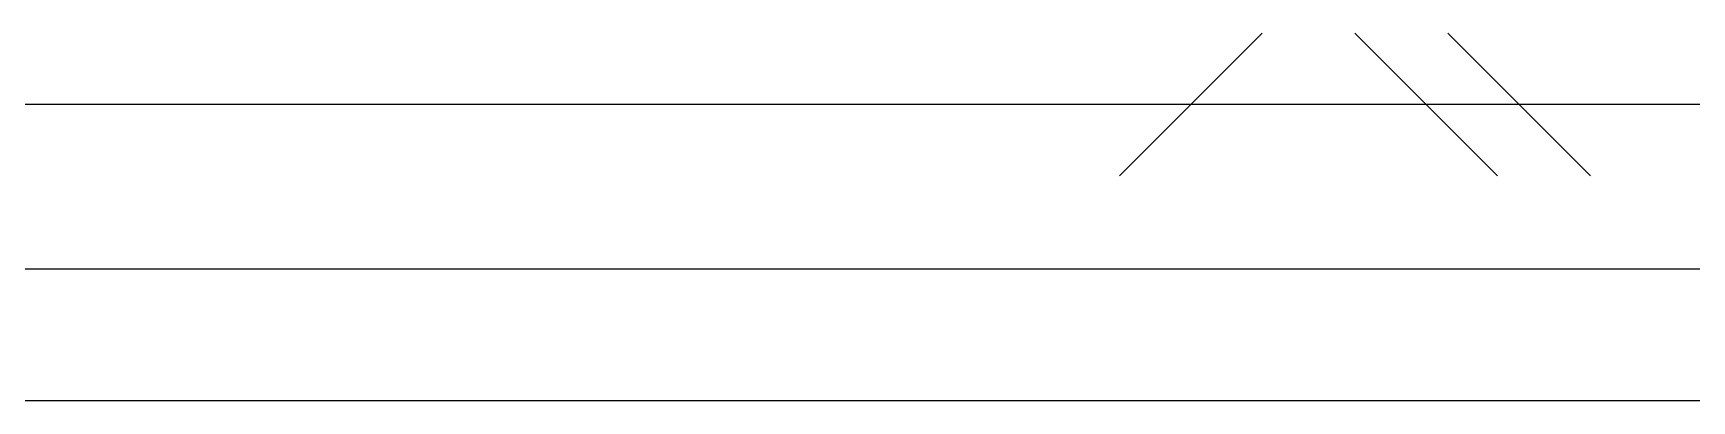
# Model space of a CAD drawing. Extents: x -9 to 600, y -23 to 65.
# Drawn here: x 268.707 to 269.716, y 47.948 to 48.171 of the extents above; entities that cross this region are included whole.
import ezdxf

# ---------------------------------------------------------------- set-up
doc = ezdxf.new("R2010")
doc.units = 0
doc.header["$LTSCALE"] = 0.8
doc.header["$MEASUREMENT"] = 0
for name, color, linetype in [('0_FIOS', 3, 'CONTINUOUS'), ('Desenho base', 7, 'CONTINUOUS'), ('ilum', 2, 'CONTINUOUS'), ('iluminação', 2, 'CONTINUOUS')]:
    doc.layers.add(name, color=color, linetype=linetype)

# ---------------------------------------------------------------- blocks, each defined once
blk = doc.blocks.new('MONO')
at = {"layer": '0_FIOS'}
for p, q in [((-3.356, -0.78), (-1.797, 0.78)), ((0.78, -0.78), (-0.78, 0.78)), ((1.797, -0.78), (0.238, 0.78))]:
    blk.add_line(p, q, dxfattribs=at)

msp = doc.modelspace()

# ---------------------------------------------------------------- linework, layer by layer
at = {"layer": 'Desenho base', "linetype": 'Continuous'}
for p, q in [((271.8635, 48.028), (266.9635, 48.028)), ((271.2335, 47.948), (266.9635, 47.948))]:
    msp.add_line(p, q, dxfattribs=at)
at = {"layer": 'ilum'}
for p, q in [((269.3682, 48.0847), (269.4549, 48.1714)), ((269.5114, 48.1714), (269.5981, 48.0847)), ((269.568, 48.1714), (269.6547, 48.0847)), ((271.7718, 48.128), (267.0635, 48.128))]:
    msp.add_line(p, q, dxfattribs=at)

# ---------------------------------------------------------------- block references
at = {"layer": 'iluminação', "xscale": 0.05560094617944675, "yscale": 0.05560094617944675, "zscale": 0.05560094617944675}
msp.add_blockref('MONO', (269.5548, 48.128), dxfattribs=at)

doc.saveas('drawing.dxf')
